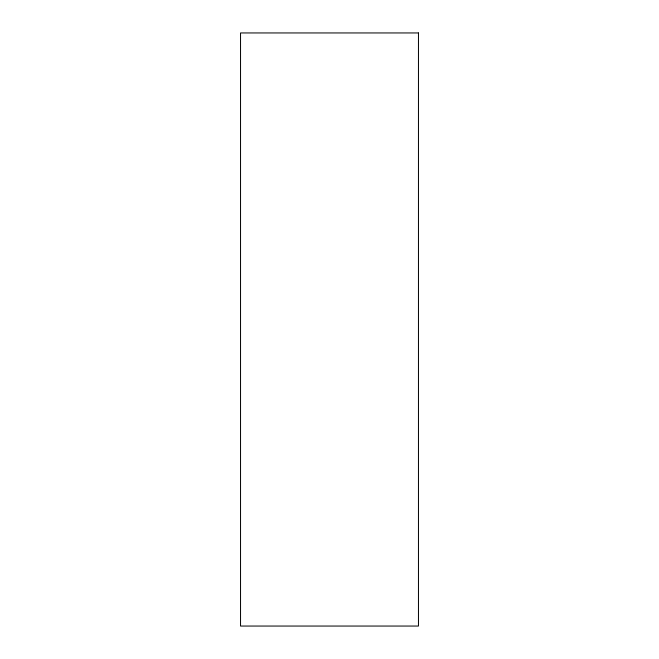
<?xml version="1.0" encoding="UTF-8"?>
<svg xmlns="http://www.w3.org/2000/svg" width="659" height="659" viewBox="0 0 659 659"><rect width="100%" height="100%" fill="white"/><g stroke="black" fill="none" stroke-linecap="round" stroke-linejoin="round"><path stroke-width="0.99" d="M418.465 32.95L240.535 32.95L240.535 626.05L418.465 626.05L418.465 32.95"/></g></svg>
